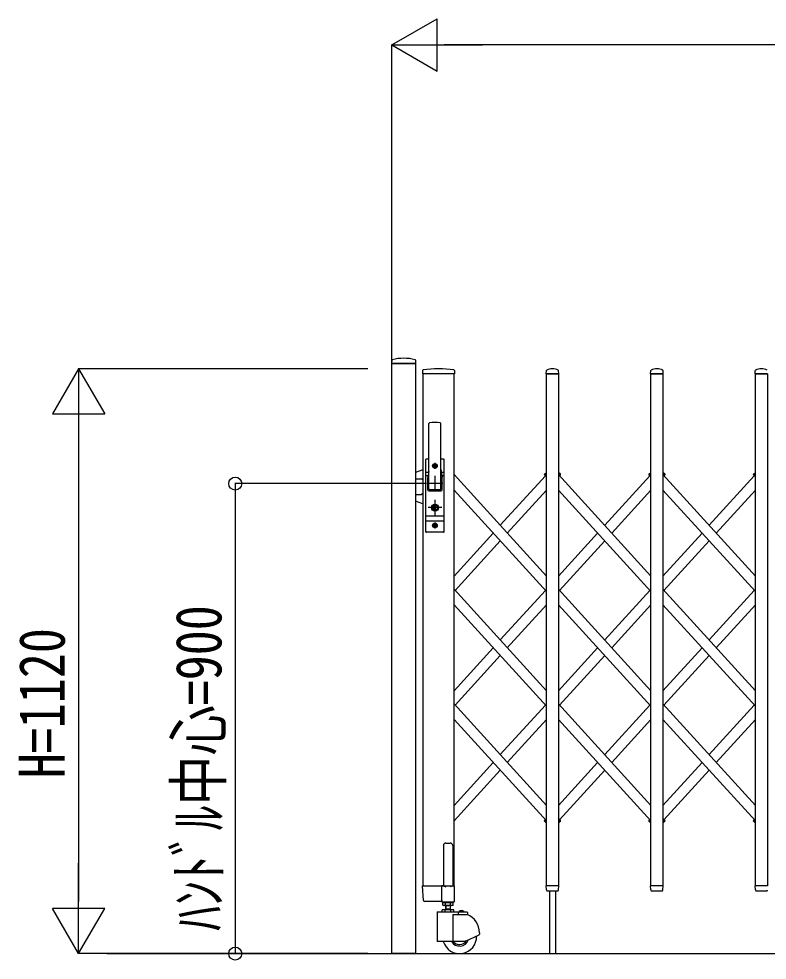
# Model space of a CAD drawing. Units: millimetres, scale not verified. Extents: x -16820 to 16820, y -11880 to 11880.
# Drawn here: x 615 to 2048, y -1733 to 70 of the extents above; entities that cross this region are included whole.
import ezdxf
from ezdxf.enums import TextEntityAlignment as Align

# ---------------------------------------------------------------- set-up
doc = ezdxf.new("R2010")
doc.units = ezdxf.units.MM
doc.header["$LTSCALE"] = 50
for name, color, linetype in [('0-2_YKK_12', 2, 'Continuous'), ('0-3_YKK_13', 4, 'Continuous'), ('0-4_YKK_A1', 4, 'Continuous'), ('0-5_YKK_D', 6, 'Continuous')]:
    doc.layers.add(name, color=color, linetype=linetype)
doc.styles.add('ＭＳ ゴシック', font='')
doc.styles.get('ＭＳ ゴシック').set_extended_font_data('MS Gothic')

msp = doc.modelspace()

# ---------------------------------------------------------------- linework, layer by layer
at = {"layer": '0-2_YKK_12'}
for p, q in [((1417.23, -786.5), (1405.93, -786.5)), ((1411.58, -780.85), (1411.58, -792.15)), ((1411.58, -805.5), (1411.58, -835.5)), ((1426.58, -820.5), (1396.58, -820.5)), ((1411.58, -851.61), (1411.58, -881.17)), ((1424.58, -866.5), (1398.58, -866.5)), ((1417.23, -900.5), (1405.93, -900.5)), ((1411.58, -894.85), (1411.58, -906.15))]:
    msp.add_line(p, q, dxfattribs=at)
at = {"layer": '0-3_YKK_13'}
for p, q in [((1328.95, -584.11), (1328.58, -590.18)), ((1374.28, -590.5), (1328.88, -590.5)), ((1374.21, -584.11), (1374.58, -590.18)), ((1387.97, -603.85), (1387.58, -610.18)), ((1448.78, -610.5), (1387.88, -610.5)), ((1448.69, -603.85), (1449.08, -610.18)), ((1624.58, -610.18), (1624.96, -604.06)), ((1648.28, -610.5), (1624.88, -610.5)), ((1648.58, -610.18), (1648.2, -604.06)), ((1824.58, -610.18), (1824.96, -604.06)), ((1848.28, -610.5), (1824.88, -610.5)), ((1848.58, -610.18), (1848.2, -604.06)), ((2024.58, -610.18), (2024.96, -604.06)), ((2048.28, -610.5), (2024.88, -610.5)), ((1400.08, -830.5), (1400.08, -705.64)), ((1423.08, -830.5), (1423.08, -705.64)), ((1394.08, -912.5), (1394.08, -774.5)), ((1400.08, -773.5), (1395.08, -773.5)), ((1398.58, -773.5), (1398.58, -773.6)), ((1428.08, -773.5), (1423.08, -773.5)), ((1429.08, -912.5), (1429.08, -774.5)), ((1410.26, -786.06), (1409.38, -786.06)), ((1412.9, -786.94), (1413.78, -786.94)), ((1388.08, -794.05), (1374.08, -799.14)), ((1394.08, -798.3), (1399.53, -798.3)), ((1394.08, -805), (1398.23, -805)), ((1397.58, -832.5), (1397.58, -808.5)), ((1399.71, -797.4), (1397.62, -808.12)), ((1423.45, -797.4), (1425.54, -808.12)), ((1423.63, -798.3), (1429.08, -798.3)), ((1424.93, -805), (1429.08, -805)), ((1425.58, -832.5), (1425.58, -808.5)), ((1622.23, -804.91), (1621.22, -803.8)), ((1621.29, -802.39), (1625.08, -798.94)), ((1622.23, -804.91), (1625.08, -802.32)), ((1651.87, -802.39), (1648.08, -798.94)), ((1650.93, -804.91), (1648.08, -802.32)), ((1650.93, -804.91), (1651.94, -803.8)), ((1822.23, -804.91), (1821.22, -803.8)), ((1821.29, -802.39), (1825.08, -798.94)), ((1822.23, -804.91), (1825.08, -802.32)), ((1851.87, -802.39), (1848.08, -798.94)), ((1850.93, -804.91), (1848.08, -802.32)), ((1850.93, -804.91), (1851.94, -803.8)), ((2022.23, -804.91), (2021.22, -803.8)), ((2021.29, -802.39), (2025.08, -798.94)), ((2022.23, -804.91), (2025.08, -802.32)), ((1374.08, -811.5), (1386.08, -811.5)), ((1388.08, -813.5), (1386.08, -811.5)), ((1374.08, -841.5), (1386.08, -841.5)), ((1388.08, -839.5), (1386.08, -841.5)), ((1399.58, -834.5), (1423.58, -834.5)), ((1401.58, -832), (1421.58, -832)), ((1388.08, -858.95), (1374.08, -853.86)), ((1410.68, -864.75), (1408.88, -865.5)), ((1410.68, -864.75), (1410.68, -861.9)), ((1412.48, -861.9), (1410.68, -861.9)), ((1411.16, -865.82), (1412.48, -865)), ((1412.48, -865), (1412.48, -861.9)), ((1394.08, -882), (1429.08, -882)), ((1408.88, -867.5), (1408.88, -865.5)), ((1410.68, -868.25), (1408.88, -867.5)), ((1410.68, -871.1), (1410.68, -868.25)), ((1412.48, -871.1), (1410.68, -871.1)), ((1411.16, -867.18), (1412.48, -868)), ((1412.48, -871.1), (1412.48, -868)), ((1394.08, -892), (1429.08, -892)), ((1410.26, -900.06), (1409.38, -900.06)), ((1412.9, -900.94), (1413.78, -900.94)), ((1428.08, -913.5), (1395.08, -913.5)), ((1622.23, -1464.52), (1621.22, -1465.63)), ((1625.08, -1470.5), (1621.29, -1467.04)), ((1625.08, -1467.12), (1622.23, -1464.52)), ((1648.08, -1467.12), (1650.93, -1464.52)), ((1648.08, -1467.12), (1650.93, -1464.52)), ((1648.08, -1470.5), (1651.87, -1467.04)), ((1648.08, -1470.5), (1651.87, -1467.04)), ((1650.93, -1464.52), (1651.94, -1465.63)), ((1650.93, -1464.52), (1651.94, -1465.63)), ((1822.23, -1464.52), (1821.22, -1465.63)), ((1825.08, -1470.5), (1821.29, -1467.04)), ((1825.08, -1467.12), (1822.23, -1464.52)), ((1848.08, -1467.12), (1850.93, -1464.52)), ((1848.08, -1470.5), (1851.87, -1467.04)), ((1850.93, -1464.52), (1851.94, -1465.63)), ((2022.23, -1464.52), (2021.22, -1465.63)), ((2025.08, -1470.5), (2021.29, -1467.04)), ((2025.08, -1467.12), (2022.23, -1464.52)), ((1427.58, -1513.7), (1427.58, -1590.4)), ((1432.58, -1508.7), (1440.58, -1508.7)), ((1445.58, -1513.7), (1445.58, -1590.4)), ((1389.34, -1618.62), (1387.64, -1590.82)), ((1390.13, -1590.5), (1387.94, -1590.5)), ((1424.28, -1591), (1424.28, -1620.4)), ((1424.39, -1618.62), (1424.63, -1590.82)), ((1425.34, -1590.5), (1424.64, -1590.5)), ((1427.58, -1590.4), (1424.88, -1590.4)), ((1427.58, -1590.4), (1432.58, -1592.4)), ((1445.58, -1590.4), (1440.58, -1592.4)), ((1448.28, -1590.4), (1445.58, -1590.4)), ((1448.88, -1620.4), (1448.88, -1591)), ((1625.03, -1598.21), (1624.58, -1590.82)), ((1648.28, -1590.5), (1624.88, -1590.5)), ((1625.03, -1598.21), (1625.06, -1598.62)), ((1627.05, -1600.5), (1646.11, -1600.5)), ((1648.1, -1598.62), (1648.13, -1598.21)), ((1648.13, -1598.21), (1648.58, -1590.82)), ((1825.03, -1598.21), (1824.58, -1590.82)), ((1848.28, -1590.5), (1824.88, -1590.5)), ((1825.03, -1598.21), (1825.06, -1598.62)), ((1827.05, -1600.5), (1846.11, -1600.5)), ((1848.1, -1598.62), (1848.13, -1598.21)), ((1848.13, -1598.21), (1848.58, -1590.82)), ((2025.03, -1598.21), (2024.58, -1590.82)), ((2048.28, -1590.5), (2024.88, -1590.5)), ((2025.03, -1598.21), (2025.06, -1598.62)), ((2027.05, -1600.5), (2046.11, -1600.5)), ((1391.83, -1620.5), (1391.33, -1620.5)), ((1424.08, -1620.5), (1391.83, -1620.5)), ((1424.39, -1618.62), (1424.38, -1620.2)), ((1424.88, -1621), (1448.28, -1621))]:
    msp.add_line(p, q, dxfattribs=at)
for points in [[(1409.38, -786.06), (1409.38, -786.94), (1410.26, -786.94)], [(1412.02, -785.18), (1412.02, -784.3), (1411.14, -784.3), (1411.14, -785.18)], [(1411.14, -787.82), (1411.14, -788.7), (1412.02, -788.7), (1412.02, -787.82)], [(1413.78, -786.94), (1413.78, -786.06), (1412.9, -786.06)], [(1409.38, -900.06), (1409.38, -900.94), (1410.26, -900.94)], [(1412.02, -899.18), (1412.02, -898.3), (1411.14, -898.3), (1411.14, -899.18)], [(1413.78, -900.94), (1413.78, -900.06), (1412.9, -900.06)], [(1411.14, -901.82), (1411.14, -902.7), (1412.02, -902.7), (1412.02, -901.82)], [(1390.13, -1590.5), (1424.64, -1590.5), (1424.63, -1590.82)], [(1424.08, -1620.5), (1424.08, -1620.5), (1424.11, -1620.5), (1424.32, -1620.38), (1424.38, -1620.2)]]:
    msp.add_lwpolyline(points, dxfattribs=at)
for centre, radius in [((1411.58, -786.5), 4.5), ((1411.58, -786.5), 4), ((1411.58, -866.5), 6.7), ((1411.58, -866.5), 6.6), ((1411.58, -866.5), 5.3), ((1411.58, -866.5), 4.6), ((1411.58, -900.5), 4.5), ((1411.58, -900.5), 4)]:
    msp.add_circle(centre, radius, dxfattribs=at)
for centre, radius, start, end in [((1328.88, -590.2), 0.3, 176.5, 270), ((1329.95, -584.17), 1, 104.06552, 176.5), ((1351.58, -670.5), 90, 75.93448, 104.06552), ((1373.21, -584.17), 1, 3.5, 75.93448), ((1374.28, -590.2), 0.3, 270, 3.5), ((1387.88, -610.2), 0.3, 176.5, 270), ((1388.97, -603.91), 1, 99.38883, 176.5), ((1418.33, -781.5), 181, 80.61117, 99.38883), ((1447.69, -603.91), 1, 3.5, 80.61117), ((1448.78, -610.2), 0.3, 270, 3.5), ((1624.88, -610.2), 0.3, 176.5, 180), ((1624.88, -610.2), 0.3, 180, 270), ((1625.95, -604.12), 1, 117.6601, 176.5), ((1636.58, -624.39), 23.89, 62.3399, 117.6601), ((1647.21, -604.12), 1, 3.5, 62.3399), ((1648.28, -610.2), 0.3, 270, 0), ((1648.28, -610.2), 0.3, 0, 3.5), ((1824.88, -610.2), 0.3, 176.5, 180), ((1824.88, -610.2), 0.3, 180, 270), ((1825.95, -604.12), 1, 117.6601, 176.5), ((1836.58, -624.39), 23.89, 62.3399, 117.6601), ((1847.21, -604.12), 1, 3.5, 62.3399), ((1848.28, -610.2), 0.3, 270, 0), ((1848.28, -610.2), 0.3, 0, 3.5), ((2024.88, -610.2), 0.3, 176.5, 180), ((2024.88, -610.2), 0.3, 180, 270), ((2025.95, -604.12), 1, 117.6601, 176.5), ((2036.58, -624.39), 23.89, 62.3399, 117.6601), ((1401.58, -705.64), 1.5, 97.31871, 180), ((1411.58, -783.5), 80, 82.68129, 97.31871), ((1421.58, -705.64), 1.5, 0, 82.68129), ((1395.08, -774.5), 1, 90, 180), ((1428.08, -774.5), 1, 0, 90), ((1410.26, -785.18), 0.88, 270, 0), ((1410.26, -787.82), 0.88, 0, 90), ((1412.9, -785.18), 0.88, 180, 270), ((1412.9, -787.82), 0.88, 90, 180), ((1399.58, -808.5), 2, 168.95411, 180), ((1380.08, -793.57), 20, 348.95411, 0), ((1443.08, -793.57), 20, 180, 191.04589), ((1423.58, -808.5), 2, 0, 23.80355), ((1621.96, -803.13), 1, 132.33008, 222.33008), ((1651.2, -803.13), 1, 317.66992, 47.66992), ((1821.96, -803.13), 1, 132.33008, 222.33008), ((1851.2, -803.13), 1, 317.66992, 47.66992), ((2021.96, -803.13), 1, 132.33008, 222.33008), ((1399.58, -832.5), 2, 180, 270), ((1401.58, -830.5), 1.5, 180, 270), ((1421.58, -830.5), 1.5, 270, 0), ((1423.58, -832.5), 2, 270, 0), ((1411.58, -866.5), 0.8, 121.82137, 238.17863), ((1410.26, -899.18), 0.88, 270, 0), ((1410.26, -901.82), 0.88, 0, 90), ((1412.9, -899.18), 0.88, 180, 270), ((1412.9, -901.82), 0.88, 90, 180), ((1395.08, -912.5), 1, 180, 270), ((1428.08, -912.5), 1, 270, 0), ((1621.96, -1466.3), 1, 137.66992, 227.66992), ((1651.2, -1466.3), 1, 312.33008, 42.33008), ((1651.2, -1466.3), 1, 312.33008, 42.33008), ((1821.96, -1466.3), 1, 137.66992, 227.66992), ((1851.2, -1466.3), 1, 312.33008, 42.33008), ((2021.96, -1466.3), 1, 137.66992, 227.66992), ((1432.58, -1513.7), 5, 90, 180), ((1440.58, -1513.7), 5, 0, 90), ((1387.94, -1590.8), 0.3, 90, 183.5), ((1424.88, -1591), 0.6, 90, 180), ((1448.28, -1591), 0.6, 0, 90), ((1624.88, -1590.8), 0.3, 90, 183.5), ((1627.05, -1598.5), 2, 183.5, 270), ((1646.11, -1598.5), 2, 270, 356.5), ((1648.28, -1590.8), 0.3, 356.5, 90), ((1824.88, -1590.8), 0.3, 90, 183.5), ((1827.05, -1598.5), 2, 183.5, 270), ((1846.11, -1598.5), 2, 270, 356.5), ((1848.28, -1590.8), 0.3, 356.5, 90), ((2024.88, -1590.8), 0.3, 90, 183.5), ((2027.05, -1598.5), 2, 183.5, 270), ((2046.11, -1598.5), 2, 270, 356.5), ((1391.33, -1618.5), 2, 183.5, 270), ((1424.88, -1620.4), 0.6, 180, 270), ((1448.28, -1620.4), 0.6, 270, 0)]:
    msp.add_arc(centre, radius, start, end, dxfattribs=at)
at = {"layer": '0-4_YKK_A1'}
for p, q in [((1374.33, -590.5), (1329.33, -590.5)), ((1625.08, -997.46), (1448.08, -803.14)), ((1623.05, -805.37), (1536.58, -900.3)), ((1622.45, -804.71), (1625.08, -802.32)), ((1625.08, -807.59), (1622.45, -804.71)), ((1650.71, -804.71), (1648.08, -802.32)), ((1825.08, -997.46), (1648.08, -803.14)), ((1650.11, -805.37), (1650.71, -804.71)), ((1736.58, -900.3), (1823.05, -805.37)), ((1822.45, -804.71), (1825.08, -802.32)), ((1825.08, -807.59), (1822.45, -804.71)), ((1850.71, -804.71), (1848.08, -802.32)), ((2025.08, -997.46), (1848.08, -803.14)), ((1850.11, -805.37), (1850.71, -804.71)), ((1936.58, -900.3), (2023.05, -805.37)), ((2022.45, -804.71), (2025.08, -802.32)), ((2025.08, -807.59), (2022.45, -804.71)), ((1625.08, -1027.16), (1448.08, -832.84)), ((1625.08, -832.84), (1550.11, -915.15)), ((1825.08, -1027.16), (1648.08, -832.84)), ((1750.11, -915.15), (1825.08, -832.84)), ((2025.08, -1027.16), (1848.08, -832.84)), ((1950.11, -915.15), (2025.08, -832.84)), ((1523.05, -915.15), (1448.08, -997.46)), ((1648.08, -997.46), (1723.05, -915.15)), ((1848.08, -997.46), (1923.05, -915.15)), ((1536.58, -930), (1450.11, -1024.93)), ((1650.11, -1024.93), (1736.58, -930)), ((1850.11, -1024.93), (1936.58, -930)), ((1625.08, -1217.02), (1448.08, -1022.71)), ((1536.58, -1119.87), (1623.05, -1024.93)), ((1825.08, -1217.02), (1648.08, -1022.71)), ((1736.58, -1119.87), (1823.05, -1024.93)), ((2025.08, -1217.02), (1848.08, -1022.71)), ((1936.58, -1119.87), (2023.05, -1024.93)), ((1625.08, -1246.72), (1448.08, -1052.41)), ((1550.11, -1134.72), (1625.08, -1052.41)), ((1825.08, -1246.72), (1648.08, -1052.41)), ((1750.11, -1134.72), (1825.08, -1052.41)), ((2025.08, -1246.72), (1848.08, -1052.41)), ((1950.11, -1134.72), (2025.08, -1052.41)), ((1448.08, -1217.02), (1523.05, -1134.72)), ((1648.08, -1217.02), (1723.05, -1134.72)), ((1848.08, -1217.02), (1923.05, -1134.72)), ((1450.11, -1244.5), (1536.58, -1149.57)), ((1650.11, -1244.5), (1736.58, -1149.57)), ((1850.11, -1244.5), (1936.58, -1149.57)), ((1625.08, -1436.59), (1448.08, -1242.28)), ((1825.08, -1436.59), (1648.08, -1242.28)), ((2025.08, -1436.59), (1848.08, -1242.28)), ((1536.58, -1339.43), (1623.05, -1244.5)), ((1736.58, -1339.43), (1823.05, -1244.5)), ((1936.58, -1339.43), (2023.05, -1244.5)), ((1625.08, -1466.29), (1448.08, -1271.98)), ((1550.11, -1354.28), (1625.08, -1271.98)), ((1825.08, -1466.29), (1648.08, -1271.98)), ((1750.11, -1354.28), (1825.08, -1271.98)), ((2025.08, -1466.29), (1848.08, -1271.98)), ((1950.11, -1354.28), (2025.08, -1271.98)), ((1448.08, -1436.59), (1523.05, -1354.28)), ((1448.08, -1466.29), (1536.58, -1369.13)), ((1648.08, -1436.59), (1723.05, -1354.28)), ((1650.11, -1464.07), (1736.58, -1369.13)), ((1848.08, -1436.59), (1923.05, -1354.28)), ((1850.11, -1464.07), (1936.58, -1369.13)), ((1650.71, -1464.72), (1648.08, -1461.84)), ((1648.08, -1467.12), (1650.71, -1464.72)), ((1850.71, -1464.72), (1848.08, -1461.84)), ((1848.08, -1467.12), (1850.71, -1464.72)), ((1630.58, -1600.5), (1630.58, -1720.5)), ((1642.58, -1600.5), (1642.58, -1720.5)), ((1427.98, -1620.5), (1427.98, -1622.3)), ((1425.61, -1640.5), (1425.61, -1636.5)), ((1426.77, -1627.54), (1428.08, -1628.3)), ((1445.08, -1628.3), (1428.08, -1628.3)), ((1431.1, -1640.5), (1431.1, -1636.5)), ((1431.58, -1628.3), (1431.58, -1636.5)), ((1431.58, -1634.5), (1441.58, -1634.5)), ((1432.39, -1634.5), (1431.58, -1635.9)), ((1431.67, -1627.54), (1431.67, -1623.06)), ((1432.39, -1628.3), (1432.39, -1634.5)), ((1440.77, -1628.3), (1440.77, -1634.5)), ((1440.77, -1634.5), (1441.58, -1635.9)), ((1441.49, -1627.54), (1441.49, -1623.06)), ((1441.58, -1636.5), (1441.58, -1628.3)), ((1442.06, -1640.5), (1442.06, -1636.5)), ((1446.39, -1627.54), (1445.08, -1628.3)), ((1467.28, -1639.99), (1457.88, -1639.99)), ((1457.88, -1640.5), (1457.88, -1639.99)), ((1467.28, -1640.5), (1467.28, -1639.99)), ((1415.58, -1641.5), (1415.58, -1696)), ((1416.58, -1640.5), (1472.58, -1640.5)), ((1445.52, -1645.5), (1445.52, -1697)), ((1445.59, -1645.5), (1473.58, -1645.5)), ((1456.2, -1641.5), (1456.2, -1645.5)), ((1467.28, -1640.5), (1457.88, -1640.5)), ((1473.58, -1641.5), (1473.58, -1645.5)), ((1468.58, -1697), (1496, -1684.21)), ((1496.58, -1680.41), (1496.58, -1683.31)), ((1468.58, -1697), (1416.58, -1697)), ((782.96, -1720.5), (6371.93, -1720.5))]:
    msp.add_line(p, q, dxfattribs=at)
for points in [[(1329.08, -590.5), (1374.08, -590.5), (1374.08, -1720.5), (1329.08, -1720.5)], [(1388.08, -1590.5), (1448.08, -1590.5), (1448.08, -610.5), (1388.08, -610.5)], [(1625.08, -610.5), (1648.08, -610.5), (1648.08, -1590.5), (1625.08, -1590.5)], [(1825.08, -610.5), (1848.08, -610.5), (1848.08, -1590.5), (1825.08, -1590.5)], [(2025.08, -610.5), (2048.08, -610.5), (2048.08, -1590.5), (2025.08, -1590.5)]]:
    msp.add_lwpolyline(points, close=True, dxfattribs=at)
for points in [[(1625.08, -1467.12), (1622.45, -1464.72), (1623.05, -1464.07)], [(1648.08, -1467.12), (1650.71, -1464.72), (1648.08, -1461.84)], [(1825.08, -1467.12), (1822.45, -1464.72), (1823.05, -1464.07)], [(2025.08, -1467.12), (2022.45, -1464.72), (2023.05, -1464.07)], [(1427.98, -1622.3), (1445.18, -1622.3), (1445.18, -1620.5)], [(1447.55, -1640.5), (1447.55, -1636.5), (1425.61, -1636.5)], [(1426.77, -1627.54), (1426.77, -1623.06), (1428.08, -1622.3)], [(1446.39, -1627.54), (1446.39, -1623.06), (1445.08, -1622.3), (1428.08, -1622.3)], [(1460.48, -1638.35), (1461.43, -1640.29), (1462.58, -1640.91)], [(1464.68, -1638.35), (1463.73, -1640.29), (1462.58, -1640.91)]]:
    msp.add_lwpolyline(points, dxfattribs=at)
for centre, radius, start, end in [((1429.22, -1626.64), 4.34, 55.61575, 124.38425), ((1429.22, -1623.96), 4.34, 235.61575, 304.38425), ((1436.58, -1638.54), 16.24, 72.41205, 107.58795), ((1436.58, -1612.06), 16.24, 252.41205, 287.58795), ((1443.94, -1626.64), 4.34, 55.61575, 124.38425), ((1443.94, -1623.96), 4.34, 235.61575, 304.38425), ((1462.58, -1644.55), 6.55, 44.12696, 135.87304), ((1416.58, -1641.5), 1, 90, 180), ((1455.2, -1641.5), 1, 0, 90), ((1472.58, -1641.5), 1, 0, 90), ((1458.58, -1680.41), 38, 0, 66.75044), ((1458.58, -1688), 32.5, 196.07665, 2.6035), ((1458.58, -1688), 18, 210, 341.53259), ((1495.58, -1683.31), 1, 295, 0), ((1416.58, -1696), 1, 180, 270), ((1458.58, -1688), 15, 216.8699, 329.35772)]:
    msp.add_arc(centre, radius, start, end, dxfattribs=at)
at = {"layer": '0-5_YKK_D'}
for p, q in [((1329.08, 19.5), (1415.68, 69.5)), ((1415.68, -30.5), (1415.68, 69.5)), ((1329.08, -589.5), (1329.08, 20.5)), ((1329.08, 19.5), (1415.68, -30.5)), ((1329.08, 19.5), (1502.29, 19.5)), ((5444.08, 19.5), (1429.08, 19.5)), ((729.08, -600.5), (679.08, -687.1)), ((1283.08, -600.5), (728.08, -600.5)), ((729.08, -600.5), (779.08, -687.1)), ((729.08, -600.5), (729.08, -773.71)), ((679.08, -687.1), (779.08, -687.1)), ((729.08, -700.5), (729.08, -1620.5)), ((1395.58, -820.5), (1028.08, -820.5)), ((1029.08, -820.5), (1029.08, -1720.5)), ((729.08, -1720.5), (729.08, -1547.29)), ((729.08, -1720.5), (679.08, -1633.9)), ((779.08, -1633.9), (679.08, -1633.9)), ((729.08, -1720.5), (779.08, -1633.9)), ((1283.08, -1720.5), (728.08, -1720.5)), ((1283.08, -1720.5), (1028.08, -1720.5))]:
    msp.add_line(p, q, dxfattribs=at)
for centre in [(1029.08, -820.5), (1029.08, -1720.5)]:
    msp.add_circle(centre, 12.5, dxfattribs=at)

# ---------------------------------------------------------------- texts
at = {"layer": '0-5_YKK_D', "style": 'ＭＳ ゴシック', "width": 0.8}
for s, p in [('ﾊﾝﾄﾞﾙ中心=900', (1029.08, -1676.9)), ('H=1120', (729.08, -1384.5))]:
    msp.add_text(s, height=87.98, rotation=90, dxfattribs=at).set_placement(p, align=Align.BOTTOM_LEFT)

doc.saveas('drawing.dxf')
